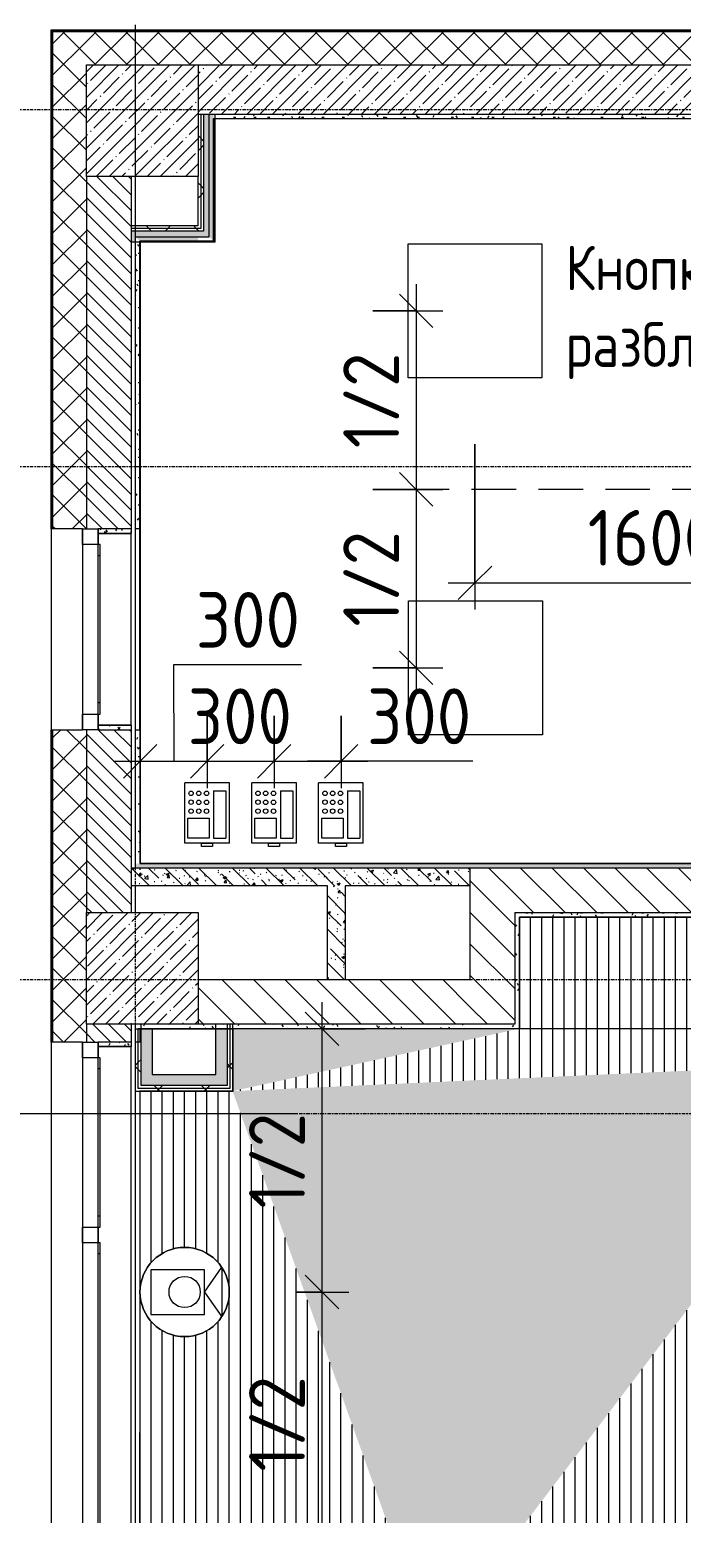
# Model space of a CAD drawing. Header units: millimetres. Extents: x 1311 to 195818, y -8553 to 29000.
# Drawn here: x 9082 to 12001, y 8708 to 15358 of the extents above; entities that cross this region are included whole.
import ezdxf

# ---------------------------------------------------------------- set-up
doc = ezdxf.new("R2010")
doc.units = ezdxf.units.MM
doc.linetypes.add('ADSK_Штрих_ш2 п1', pattern=[300, 200, -100])
doc.linetypes.add('Осевая', pattern=[31.75, 6.35, -4.7625, 15.875, -4.7625])
for name, color, linetype, lineweight in [('A-ANNO-DIMS', 7, 'Continuous', 9), ('A-ANNO-DIMS-100', 7, 'Continuous', 9), ('A-CLNG-PATT', 7, 'Continuous', 9), ('A-DETL-6', 7, 'ADSK_Штрих_ш2 п1', 9), ('A-GLAZ', 7, 'Continuous', 9), ('A-GLAZ-1', 7, 'Continuous', 13), ('A-WALL', 7, 'Continuous', 9), ('I-WALL', 7, 'Continuous', 9), ('S-COLS', 7, 'Continuous', 9), ('Оси', 7, 'Continuous', 9), ('Оси-2', 7, 'Осевая', 9)]:
    doc.layers.add(name, color=color, linetype=linetype, lineweight=lineweight)
for name, color, linetype, lineweight, true_color in [('A-ANNO-NOTE', 1, 'Continuous', 9, 0xff0000), ('A-CLNG-1', 7, 'Continuous', 9, 0xeaeaea), ('A-WALL-1', 7, 'Continuous', 9, 0x3c3c3c), ('A-WALL-2', 7, 'Continuous', 9, 0x535353), ('A-WALL-FNSH-1', 7, 'Continuous', 9, 0x3c3c3c), ('G-ANNO-TEXT-1', 7, 'Continuous', 9, 0x3c3c3c), ('I-WALL-1', 7, 'Continuous', 9, 0x535353), ('Q-SPCQ-1', 7, 'Continuous', 9, 0x008040), ('S-COLS-1', 9, 'Continuous', 9, 0x808080), ('S-COLS-2', 7, 'Continuous', 9, 0x3c3c3c)]:
    doc.layers.add(name, color=color, linetype=linetype, lineweight=lineweight, true_color=true_color)
doc.layers.add('A-CLNG-PATT-1', color=7, linetype='Continuous', lineweight=9, transparency=1)
doc.styles.add('GOST Common_2', font='GOST_Common.ttf', dxfattribs={"width": 0.9, "height": 200})
doc.styles.add('ISOCPEUR', font='isocpeur.ttf', dxfattribs={"width": 0.9, "height": 250})
doc.dimstyles.new('ISO-2_5_0_9К_БОЛЬШОЙ', dxfattribs={"dimscale": 304.8, "dimtxt": 248.995294, "dimasz": 0.492126, "dimexe": 0.393701, "dimexo": 0.984252, "dimgap": 0, "dimtad": 1, "dimdec": 0, "dimrnd": 10, "dimzin": 0, "dimdsep": 46, "dimtxsty": 'ISOCPEUR', "dimblk1": 'OBLIQUE', "dimblk2": 'OBLIQUE', "dimsah": 1, "dimcen": 0.09, "dimdle": 0.393701, "dimazin": 0, "dimtfac": 1, "dimtdec": 4, "dimtix": 1, "dimtmove": 0, "dimatfit": 3, "dimfxl": 1, "dimtvp": 1, "dimtolj": 1, "dimtzin": 0, "dimarcsym": 2})
doc.dimstyles.new('ISO-2_5_0_9К_БОЛЬШОЙ_1', dxfattribs={"dimscale": 304.8, "dimtxt": 248.995294, "dimasz": 0.492126, "dimexe": 0.393701, "dimexo": 0.984252, "dimgap": 0, "dimtad": 1, "dimdec": 0, "dimrnd": 10, "dimzin": 0, "dimdsep": 46, "dimtxsty": 'ISOCPEUR', "dimblk1": 'OBLIQUE', "dimblk2": 'OBLIQUE', "dimsah": 1, "dimcen": 0.09, "dimdle": 0.393701, "dimazin": 0, "dimtfac": 1, "dimtdec": 4, "dimtix": 1, "dimtmove": 1, "dimatfit": 3, "dimfxl": 1, "dimtvp": 1, "dimtolj": 1, "dimtzin": 0, "dimarcsym": 2})
pattern_1 = [(45, (9445.76, 0), (-70.7107, 70.7107), []), (135, (9445.76, 0), (-70.7107, -70.7107), [])]
pattern_2 = [(135, (9445.76, 0), (-70.7107, -70.7107), [])]
pattern_3 = [(135, (9445.76, 0), (-75.4342, -75.4342), [106.68, -17.78, 3.556, -17.78]), (135, (9445.76, 75.39), (-75.4342, -75.4342), []), (50, (9445.76, 0), (127.5292, -11.1576), [13.335, -146.685]), (355, (9445.76, 0), (-24.6697, 133.74), [10.668, -117.348]), (100.451, (9456.39, -0.93), (102.8597, 122.5818), [11.333, -124.663]), (46.184, (9445.76, 35.56), (189.7552, -29.4304), [20.002, -220.027]), (96.636, (9461.58, 33.1), (166.1822, 173.1996), [17, -186.995]), (351.184, (9445.76, 35.56), (166.184, 173.1976), [16.002, -176.022]), (21, (9463.54, 26.67), (106.1303, -71.586), [13.335, -146.685]), (326, (9463.54, 26.67), (43.2619, 128.9318), [10.668, -117.348]), (71.451, (9472.39, 20.7), (149.392, 57.345), [11.333, -124.663]), (37.5, (9445.765, 0), (2.16223, 59.18836), [3.353, -112.573, 3.353, -115.773, -117.792]), (37.5, (9445.765, 0), (2.16223, 59.18836), [-235.052, 3.353, -114.44]), (7.5, (9445.765, 0), (46.77386, 70.12615), [3.353, -64.567, 3.353, -109.906, -44.894]), (7.5, (9445.765, 0), (46.77386, 70.12615), [-181.178, 3.353, -41.542]), (327.5, (9406.116, 0), (94.91367, -4.0101), [3.353, -41.097, 3.353, -135.331, -184.023]), (327.5, (9406.116, 0), (94.91367, -4.0101), [-183.134, 3.353, -180.67]), (317.5, (9388.336, 0), (103.6906, 17.7988), [3.353, -54.432, 3.353, -88.748, -130.683]), (317.5, (9388.336, 0), (103.6906, 17.7988), [-149.885, 3.353, -127.33])]
pattern_4 = [(0, (9445.765, 0), (121.92, 30.48), [10.058, -81.382, 10.058, -81.382, -487.68]), (0, (9445.765, 0), (121.92, 30.48), [-182.88, 10.058, -172.822, 10.058, -81.382, -213.36]), (0, (9445.765, 0), (121.92, 30.48), [-457.2, 10.058, -50.902, 10.058, -142.342]), (120, (9491.485, 15.24), (-87.356454, 90.34582), [10.058, -81.382, 10.058, -81.382, -487.68]), (120, (9491.485, 15.24), (-87.356454, 90.34582), [-182.88, 10.058, -172.822, 10.058, -81.382, -213.36]), (120, (9491.485, 15.24), (-87.356454, 90.34582), [-457.2, 10.058, -50.902, 10.058, -142.342]), (240, (9506.725, 76.2), (-34.563546, -120.82582), [10.058, -81.382, 10.058, -81.382, -487.68]), (240, (9506.725, 76.2), (-34.563546, -120.82582), [-182.88, 10.058, -172.822, 10.058, -81.382, -213.36]), (240, (9506.725, 76.2), (-34.563546, -120.82582), [-457.2, 10.058, -50.902, 10.058, -142.342])]
pattern_5 = [(45, (9445.76, 0), (-106.066, 106.066), []), (135, (9445.76, 0), (-106.066, -106.066), [])]

# ---------------------------------------------------------------- blocks, each defined once
blk = doc.blocks.new('BSC_Колонна _Прямоугольная - 500х500-V17-Сводный план потолков 1 этажа в осях 1-12')
at = {"layer": 'S-COLS-1'}
h = blk.add_hatch(dxfattribs=at)
h.set_pattern_fill('FP_35', color=256, style=0, pattern_type=2)
h.set_pattern_definition([(45, (-140, -14950), (-57.02463, 57.02463), []), (45, (-82.975, -14950), (-57.02463, 57.02463), [100.806, -20.161, 3.353, -16.808])])
h.paths.add_polyline_path([(250, -250), (250, 250), (-250, 250), (-250, -250), (-50, -250)])
at = {"layer": 'S-COLS-2'}
for p, q in [((-250, 250), (250, 250)), ((-250, -250), (-250, 250)), ((250, 250), (250, -250)), ((250, -250), (-250, -250))]:
    blk.add_line(p, q, dxfattribs=at)
blk = doc.blocks.new('120_Окно_СКБ_2Ст - 120_Окно_СКБ_2Ст 2300х2500 _мал створка справа_-22272277-Сводный план потолков 1 этажа в осях 1-12')
at = {"layer": 'A-GLAZ'}
for p, q in [((1150, -57), (-1150, -57)), ((-1150, -127), (1150, -127))]:
    blk.add_line(p, q, dxfattribs=at)
at = {"layer": 'A-GLAZ-1'}
for p, q in [((-1150, -127), (-1150, -57)), ((-1150, -57), (-1080, -57)), ((-1080, -57), (-1080, -127)), ((250, -127), (250, -57)), ((250, -57), (320, -57)), ((320, -57), (320, -127)), ((1080, -127), (1080, -57)), ((1080, -57), (1150, -57)), ((1150, -57), (1150, -127)), ((-1080, -127), (-1150, -127)), ((-1080, -127), (-1080, -137)), ((-1030, -137), (-1030, -127)), ((200, -137), (200, -127)), ((320, -127), (250, -127)), ((250, -137), (250, -127)), ((320, -127), (320, -137)), ((370, -137), (370, -127)), ((1030, -137), (1030, -127)), ((1150, -127), (1080, -127)), ((1080, -137), (1080, -127)), ((-1080, -137), (250, -137)), ((320, -137), (1080, -137))]:
    blk.add_line(p, q, dxfattribs=at)
blk = doc.blocks.new('120_Окно_СКБ_1Ст - 120_Окно_СКБ_1Ст 900х2500_h_-20664874-Сводный план потолков 1 этажа в осях 1-12')
at = {"layer": 'A-GLAZ'}
for p, q in [((450, -57), (-450, -57)), ((-450, -127), (450, -127))]:
    blk.add_line(p, q, dxfattribs=at)
at = {"layer": 'A-GLAZ-1'}
for p, q in [((-450, -127), (-450, -57)), ((-450, -57), (-380, -57)), ((-380, -57), (-380, -127)), ((380, -127), (380, -57)), ((380, -57), (450, -57)), ((450, -57), (450, -127)), ((-380, -127), (-450, -127)), ((-380, -127), (-380, -137)), ((-330, -137), (-330, -127)), ((330, -137), (330, -127)), ((450, -127), (380, -127)), ((380, -137), (380, -127)), ((-380, -137), (380, -137))]:
    blk.add_line(p, q, dxfattribs=at)
blk = doc.blocks.new('BSC_Колонна _Прямоугольная - 500х500-V50-Сводный план потолков 1 этажа в осях 1-12')
at = {"layer": 'S-COLS-1'}
h = blk.add_hatch(dxfattribs=at)
h.set_pattern_fill('FP_73', color=256, style=0, pattern_type=2)
h.set_pattern_definition([(45, (-140, -11150), (-57.0246, 57.0246), []), (45, (-82.975, -11150), (-57.0246, 57.0246), [100.806, -20.161, 3.353, -16.808])])
h.paths.add_polyline_path([(109.5, -250), (250, -250), (250, 250), (-250, 250), (-250, -250), (-50, -250)])
at = {"layer": 'S-COLS-2'}
for p, q in [((-250, 250), (250, 250)), ((-250, -250), (-250, 250)), ((250, 250), (250, -250)), ((250, -250), (-250, -250))]:
    blk.add_line(p, q, dxfattribs=at)
blk = doc.blocks.new('Видеокамера - Желтый-29490382-Сводный план потолков 1 этажа в осях 1-12')
at = {"layer": 'Q-SPCQ-1'}
for p, q in [((89, 100), (-151, 100)), ((-151, 100), (-151, -100)), ((89, 0), (166.6, 110.7)), ((89, -100), (89, 100)), ((166.6, 110.7), (166.6, -110.7)), ((89, 0), (166.6, -110.7)), ((-151, -100), (89, -100))]:
    blk.add_line(p, q, dxfattribs=at)
for radius in [200, 70]:
    blk.add_circle((0, 0), radius, dxfattribs=at)
for start, end in [(0, 180), (180, 360)]:
    blk.add_arc((0, 0), 200, start, end, dxfattribs=at)
blk = doc.blocks.new('Монитор для домофона - Монитор для домофона-29509343-Сводный план потолков 1 этажа в осях 1-12')
at = {"layer": 'Q-SPCQ-1'}
for p, q in [((224.5, 361.2), (24.5, 361.2)), ((24.5, 91.2), (24.5, 361.2)), ((224.5, 91.2), (224.5, 361.2)), ((153.3, 326.2), (153.3, 113.4)), ((153.3, 326.2), (208.3, 326.2)), ((208.3, 326.2), (208.3, 113.4)), ((38.9, 113.4), (38.9, 203.4)), ((38.9, 203.4), (133.9, 203.4)), ((133.9, 203.4), (133.9, 113.4)), ((224.5, 91.2), (24.5, 91.2)), ((133.9, 113.4), (38.9, 113.4)), ((99.5, 91.2), (149.5, 91.2)), ((99.5, 76.2), (99.5, 91.2)), ((149.5, 76.2), (99.5, 76.2)), ((149.5, 91.2), (149.5, 76.2)), ((153.3, 113.4), (208.3, 113.4))]:
    blk.add_line(p, q, dxfattribs=at)
for centre in [(52.9, 314.6), (52.9, 274.6), (87.2, 314.2), (87.2, 274.2), (122.2, 314.2), (122.2, 274.2), (52.9, 234.6), (87.2, 234.2), (122.2, 234.2)]:
    blk.add_circle(centre, 10, dxfattribs=at)
blk = doc.blocks.new('DIMBLOCK28-Сводный план потолков 1 этажа в осях 1-12')
at = {"layer": 'A-ANNO-DIMS-100', "lineweight": 20}
for p, q in [((10391.3, 9699.5), (10316.3, 9774.5)), ((10391.3, 9699.5), (10466.3, 9624.5)), ((10391.3, 8520), (10316.3, 8595)), ((10391.3, 8520), (10466.3, 8445))]:
    blk.add_line(p, q, dxfattribs=at)
at = {"layer": 'A-ANNO-DIMS-100'}
for p, q in [((10275.8, 9699.5), (10511.3, 9699.5)), ((10391.3, 9699.5), (10275.8, 9699.5)), ((10391.3, 8400), (10391.3, 9699.5)), ((10585.2, 8520), (10271.3, 8520)), ((10391.3, 8520), (10585.2, 8520))]:
    blk.add_line(p, q, dxfattribs=at)
at = {"layer": 'A-ANNO-DIMS-100', "color": 0, "insert": (10064.6, 8894.3), "char_height": 250, "width": 517.144, "attachment_point": 1, "rotation": 90, "line_spacing_factor": 1.149209, "style": 'ISOCPEUR'}
blk.add_mtext('1/2', dxfattribs=at)
blk = doc.blocks.new('_Oblique')
at = {"color": 0, "linetype": 'ByBlock', "lineweight": -2}
blk.add_line((-0.5, -0.5), (0.5, 0.5), dxfattribs=at)
blk = doc.blocks.new('DIMBLOCK29-Сводный план потолков 1 этажа в осях 1-12')
at = {"layer": 'A-ANNO-DIMS-100'}
for p, q in [((10391.3, 9699.5), (10391.3, 10999)), ((10585.2, 10879), (10271.3, 10879)), ((10391.3, 10879), (10585.2, 10879)), ((10275.8, 9699.5), (10511.3, 9699.5)), ((10391.3, 9699.5), (10275.8, 9699.5))]:
    blk.add_line(p, q, dxfattribs=at)
at = {"layer": 'A-ANNO-DIMS-100', "lineweight": 20}
for p, q in [((10391.3, 10879), (10316.3, 10954)), ((10391.3, 10879), (10466.3, 10804)), ((10391.3, 9699.5), (10316.3, 9774.5)), ((10391.3, 9699.5), (10466.3, 9624.5))]:
    blk.add_line(p, q, dxfattribs=at)
at = {"layer": 'A-ANNO-DIMS-100', "color": 0, "insert": (10064.6, 10073.8), "char_height": 250, "width": 517.144, "attachment_point": 1, "rotation": 90, "line_spacing_factor": 1.149209, "style": 'ISOCPEUR'}
blk.add_mtext('1/2', dxfattribs=at)
blk = doc.blocks.new('DIMBLOCK42-Сводный план потолков 1 этажа в осях 1-12')
at = {"layer": 'A-ANNO-DIMS-100'}
for p, q in [((9725.8, 12510.7), (9726.8, 12078.6)), ((10299.8, 12510.7), (9725.8, 12510.7)), ((9876.8, 12281.7), (9876.8, 11958.6)), ((9876.8, 12078.6), (9876.8, 12281.7)), ((9576.8, 11884.6), (9576.8, 12198.6)), ((9456.8, 12078.6), (9876.8, 12078.6)), ((9576.8, 12078.6), (9576.8, 11884.6))]:
    blk.add_line(p, q, dxfattribs=at)
at = {"layer": 'A-ANNO-DIMS-100', "lineweight": 20}
for p, q in [((9576.8, 12078.6), (9651.8, 12153.6)), ((9876.8, 12078.6), (9951.8, 12153.6)), ((9576.8, 12078.6), (9501.8, 12003.6)), ((9876.8, 12078.6), (9801.8, 12003.6))]:
    blk.add_line(p, q, dxfattribs=at)
at = {"layer": 'A-ANNO-DIMS-100', "color": 0, "insert": (9825.8, 12837.3), "char_height": 250, "width": 568.858, "attachment_point": 1, "line_spacing_factor": 1.149209, "style": 'ISOCPEUR'}
blk.add_mtext('300', dxfattribs=at)
blk = doc.blocks.new('DIMBLOCK43-Сводный план потолков 1 этажа в осях 1-12')
at = {"layer": 'A-ANNO-DIMS-100'}
for p, q in [((9876.8, 12281.7), (9876.8, 11958.6)), ((9876.8, 12078.6), (9876.8, 12281.7)), ((10176.8, 12281.7), (10176.8, 11958.6)), ((10176.8, 12078.6), (10176.8, 12281.7)), ((9876.8, 12078.6), (10176.8, 12078.6))]:
    blk.add_line(p, q, dxfattribs=at)
at = {"layer": 'A-ANNO-DIMS-100', "lineweight": 20}
for p, q in [((9876.8, 12078.6), (9951.8, 12153.6)), ((10176.8, 12078.6), (10251.8, 12153.6)), ((9876.8, 12078.6), (9801.8, 12003.6)), ((10176.8, 12078.6), (10101.8, 12003.6))]:
    blk.add_line(p, q, dxfattribs=at)
at = {"layer": 'A-ANNO-DIMS-100', "color": 0, "insert": (9789.7, 12405.2), "char_height": 250, "width": 568.858, "attachment_point": 1, "line_spacing_factor": 1.149209, "style": 'ISOCPEUR'}
blk.add_mtext('300', dxfattribs=at)
blk = doc.blocks.new('DIMBLOCK44-Сводный план потолков 1 этажа в осях 1-12')
at = {"layer": 'A-ANNO-DIMS-100'}
for p, q in [((10176.8, 12281.7), (10176.8, 11958.6)), ((10176.8, 12078.6), (10176.8, 12281.7)), ((10476.8, 12281.7), (10476.8, 11958.6)), ((10476.8, 12078.6), (10476.8, 12281.7)), ((10176.8, 12078.6), (10596.8, 12078.6)), ((10493, 12078.6), (10326.8, 12078.6)), ((11067.1, 12078.6), (10493, 12078.6))]:
    blk.add_line(p, q, dxfattribs=at)
at = {"layer": 'A-ANNO-DIMS-100', "lineweight": 20}
for p, q in [((10176.8, 12078.6), (10251.8, 12153.6)), ((10476.8, 12078.6), (10551.8, 12153.6)), ((10176.8, 12078.6), (10101.8, 12003.6)), ((10476.8, 12078.6), (10401.8, 12003.6))]:
    blk.add_line(p, q, dxfattribs=at)
at = {"layer": 'A-ANNO-DIMS-100', "color": 0, "insert": (10593, 12405.2), "char_height": 250, "width": 568.858, "attachment_point": 1, "line_spacing_factor": 1.149209, "style": 'ISOCPEUR'}
blk.add_mtext('300', dxfattribs=at)
blk = doc.blocks.new('DIMBLOCK64-Сводный план потолков 1 этажа в осях 1-12')
at = {"layer": 'A-ANNO-DIMS-100'}
for p, q in [((11076.8, 13500), (11076.8, 12758.6)), ((11076.8, 12878.6), (11076.8, 13500)), ((12675.6, 13100), (12675.6, 12758.6)), ((12675.6, 12878.6), (12675.6, 13100)), ((10956.8, 12878.6), (12675.6, 12878.6))]:
    blk.add_line(p, q, dxfattribs=at)
at = {"layer": 'A-ANNO-DIMS-100', "lineweight": 20}
for p, q in [((11076.8, 12878.6), (11151.8, 12953.6)), ((12675.6, 12878.6), (12750.6, 12953.6)), ((11076.8, 12878.6), (11001.8, 12803.6)), ((12675.6, 12878.6), (12600.6, 12803.6))]:
    blk.add_line(p, q, dxfattribs=at)
at = {"layer": 'A-ANNO-DIMS-100', "color": 0, "insert": (11581.7, 13205.2), "char_height": 250, "width": 706.764, "attachment_point": 1, "line_spacing_factor": 1.149209, "style": 'ISOCPEUR'}
blk.add_mtext('1600', dxfattribs=at)
blk = doc.blocks.new('DIMBLOCK66-Сводный план потолков 1 этажа в осях 1-12')
at = {"layer": 'A-ANNO-DIMS-100', "lineweight": 20}
for p, q in [((10813.3, 14097.5), (10738.3, 14172.5)), ((10813.3, 14097.5), (10888.3, 14022.5)), ((10813.3, 13297.5), (10738.3, 13372.5)), ((10813.3, 13297.5), (10888.3, 13222.5))]:
    blk.add_line(p, q, dxfattribs=at)
at = {"layer": 'A-ANNO-DIMS-100'}
for p, q in [((10813.3, 14217.5), (10813.3, 13297.5)), ((10619.4, 14097.5), (10933.3, 14097.5)), ((10813.3, 14097.5), (10619.4, 14097.5)), ((10619.4, 13297.5), (10933.3, 13297.5)), ((10813.3, 13297.5), (10619.4, 13297.5))]:
    blk.add_line(p, q, dxfattribs=at)
at = {"layer": 'A-ANNO-DIMS-100', "color": 0, "insert": (10486.7, 13482), "char_height": 250, "width": 517.144, "attachment_point": 1, "rotation": 90, "line_spacing_factor": 1.149209, "style": 'ISOCPEUR'}
blk.add_mtext('1/2', dxfattribs=at)
blk = doc.blocks.new('DIMBLOCK67-Сводный план потолков 1 этажа в осях 1-12')
at = {"layer": 'A-ANNO-DIMS-100', "lineweight": 20}
for p, q in [((10813.3, 13297.5), (10738.3, 13372.5)), ((10813.3, 13297.5), (10888.3, 13222.5)), ((10813.3, 12497.5), (10738.3, 12572.5)), ((10813.3, 12497.5), (10888.3, 12422.5))]:
    blk.add_line(p, q, dxfattribs=at)
at = {"layer": 'A-ANNO-DIMS-100'}
for p, q in [((10619.4, 13297.5), (10933.3, 13297.5)), ((10813.3, 13297.5), (10619.4, 13297.5)), ((10813.3, 13297.5), (10813.3, 12377.5)), ((10619.4, 12497.5), (10933.3, 12497.5)), ((10813.3, 12497.5), (10619.4, 12497.5))]:
    blk.add_line(p, q, dxfattribs=at)
at = {"layer": 'A-ANNO-DIMS-100', "color": 0, "insert": (10486.7, 12682), "char_height": 250, "width": 517.144, "attachment_point": 1, "rotation": 90, "line_spacing_factor": 1.149209, "style": 'ISOCPEUR'}
blk.add_mtext('1/2', dxfattribs=at)

msp = doc.modelspace()

# ---------------------------------------------------------------- hatches: boundary and pattern name
at = {"layer": 'A-CLNG-PATT'}
h = msp.add_hatch(dxfattribs=at)
h.set_pattern_fill('FP_90', color=256, style=0, pattern_type=2)
h.set_pattern_definition([(90, (12025.765, 14181.893), (50, -3e-15), [])])
h.paths.add_polyline_path([(20155.2, 7920), (29435.8, 7920), (29435.8, 10868.5), (23124.8, 10868.5), (23124.8, 10886.1), (21889.5, 11574.1), (21889.5, 11498.1), (21864.1, 11498.1), (21864.1, 11588.2), (19689.5, 12799.3), (19689.5, 12098.1), (19664.1, 12098.1), (19664.1, 12813.5), (16544.3, 14551), (16579.8, 14554.5), (19664.1, 12825.8), (19664.1, 14060), (19689.5, 14060), (19689.5, 12811.6), (21864.1, 11592.8), (21864.1, 13460), (21889.5, 13460), (21889.5, 11578.5), (23124.8, 10886.2), (23124.8, 15199), (16544.3, 14575.1), (16544.3, 15001), (23124.8, 15200), (16225.8, 15200), (16225.8, 14975), (16543.3, 14975), (16543.3, 14575), (16225.8, 14575), (16225.8, 12775), (16240.8, 12775), (16240.8, 12725), (16225.8, 12725), (16225.8, 10880), (12984.8, 10880), (12984.8, 11380), (11276.8, 11379), (11275.8, 10879.8), (9990.8, 10600), (12870.3, 10729.3), (10735.8, 7920), (17619.4, 7920)])
h.paths.add_polyline_path([(24610.8, 7921), (24610.8, 7941), (24710.8, 7941), (24710.8, 7921)])
h.paths.add_polyline_path([(24025.8, 7921), (23925.8, 7921), (23925.8, 7941), (24025.8, 7941)])
h.paths.add_polyline_path([(13588.5, 8019.5), (13563.1, 8019.5), (13563.1, 9981.4), (13588.5, 9981.4), (13588.5, 8141.5)])
h.paths.add_polyline_path([(21588.5, 8019.5), (21563.1, 8019.5), (21563.1, 9981.4), (21588.5, 9981.4), (21588.5, 8141.5)])
h.paths.add_polyline_path([(9575.8, 8520), (10735.8, 8520), (9990.8, 10600), (9575.8, 10600), (9575.8, 8521)])
h.paths.add_polyline_path([(17588.5, 8819.5), (17563.1, 8819.5), (17563.1, 10781.4), (17588.5, 10781.4), (17588.5, 9555.8)])
h.paths.add_polyline_path([(25563.1, 8820.1), (25563.1, 10782), (25588.5, 10782), (25588.5, 8820.1)])
h.paths.add_polyline_path([(9751.7, 9501), (9704.8, 9512.5), (9662.2, 9534.9), (9626.1, 9566.9), (9598.7, 9606.6), (9581.6, 9651.6), (9575.8, 9699.5), (9581.6, 9747.4), (9598.7, 9792.4), (9626.1, 9832.1), (9662.2, 9864.1), (9704.8, 9886.5), (9751.7, 9898), (9799.9, 9898), (9848.2, 9885.7), (9889.4, 9864.1), (9925.5, 9832.1), (9952.9, 9792.4), (9970, 9747.4), (9975.8, 9699.5), (9970, 9651.6), (9952.9, 9606.6), (9925.5, 9566.9), (9889.4, 9534.9), (9846.7, 9512.5), (9799.9, 9501), (9771.5, 9501)])
h.paths.add_polyline_path([(17464.1, 11498.1), (17464.1, 13460), (17489.5, 13460), (17489.5, 11498.1)])
h.paths.add_polyline_path([(22891.7, 12851.5), (22844.8, 12863), (22802.2, 12885.4), (22766.1, 12917.4), (22738.7, 12957.1), (22721.6, 13002.1), (22715.8, 13050), (22721.6, 13097.9), (22738.7, 13142.9), (22766.1, 13182.6), (22802.2, 13214.6), (22844.8, 13237), (22891.7, 13248.5), (22939.9, 13248.5), (22986.7, 13237), (23029.4, 13214.6), (23065.5, 13182.6), (23092.9, 13142.9), (23110, 13097.9), (23115.8, 13050), (23110, 13002.1), (23092.9, 12957.1), (23065.5, 12917.4), (23029.4, 12885.4), (22986.7, 12863), (22939.9, 12851.5)])
at = {"layer": 'A-CLNG-PATT-1'}
h = msp.add_hatch(color=256, dxfattribs=at)
h.paths.add_polyline_path([(10735.8, 7920), (12870.3, 10729.3), (9990.8, 10600), (10735.8, 8520), (10735.8, 7921)])
h.paths.add_polyline_path([(9990.8, 10600), (11275.8, 10880), (9990.8, 10880), (9990.8, 10612.5)])
h.paths.add_polyline_path([(23124.8, 10886.1), (23124.8, 10886.2), (21889.5, 11578.5), (21889.5, 11574.1), (23099.9, 10900)])
h.paths.add_polyline_path([(21864.1, 11588.2), (21864.1, 11592.8), (19689.5, 12811.6), (19689.5, 12799.3)])
h.paths.add_polyline_path([(19664.1, 12813.5), (19664.1, 12825.8), (16579.8, 14554.5), (16544.3, 14551), (18049, 13712.9)])
h.paths.add_polyline_path([(16544.3, 14575.1), (23124.8, 15199.7), (16544.3, 15001), (16544.3, 14641.5)])
at = {"layer": 'A-WALL'}
h = msp.add_hatch(dxfattribs=at)
h.set_pattern_fill('FP_6', color=256, style=0, pattern_type=2)
h.set_pattern_definition(pattern_1)
h.paths.add_polyline_path([(9185.8, -100), (9335.8, -100), (9335.8, 3670), (9185.8, 3670), (9185.8, 120)])
h.paths.add_polyline_path([(9185.8, 5220), (9335.8, 5220), (9335.8, 5620), (9185.8, 5620), (9185.8, 5400)])
h.paths.add_polyline_path([(9185.8, 7320), (9335.8, 7320), (9335.8, 8520), (9185.8, 8520), (9185.8, 7680)])
h.paths.add_polyline_path([(9185.8, 10820), (9335.8, 10820), (9335.8, 12220), (9185.8, 12220), (9185.8, 10900)])
h.paths.add_polyline_path([(9317.8, 13120), (9335.8, 13120), (9335.8, 15350), (9185.8, 15350), (9185.8, 13120)])
h = msp.add_hatch(dxfattribs=at)
h.set_pattern_fill('FP_6', color=256, style=0, pattern_type=2)
h.set_pattern_definition(pattern_1)
h.paths.add_polyline_path([(9344.1, 15200), (13505.8, 15200), (13505.8, 15350), (9335.8, 15350), (9335.8, 15200)])
h = msp.add_hatch(dxfattribs=at)
h.set_pattern_fill('FP_31', color=256, style=0, pattern_type=2)
h.set_pattern_definition([(135, (9445.765, 0), (-35.35534, -35.35534), [])])
h.paths.add_polyline_path([(9335.8, 7900), (9535.8, 7900), (9535.8, 8520), (9335.8, 8520), (9335.8, 8141.5)])
h.paths.add_polyline_path([(9335.8, 10820), (9535.8, 10820), (9535.8, 10900), (9335.8, 10900)])
h.paths.add_polyline_path([(9501.5, 11400), (9535.8, 11400), (9535.8, 12220), (9335.8, 12220), (9335.8, 11400)])
h.paths.add_polyline_path([(9335.8, 13120), (9535.8, 13120), (9535.8, 14700), (9335.8, 14700), (9335.8, 13712.9)])
at = {"layer": 'I-WALL'}
h = msp.add_hatch(dxfattribs=at)
h.set_pattern_fill('FP_1', color=256, style=0, pattern_type=2)
h.set_pattern_definition([(45, (9445.765, 0), (-57.02463, 57.02463), []), (45, (9502.79, 0), (-57.02463, 57.02463), [100.806, -20.161, 3.353, -16.808])])
h.paths.add_polyline_path([(12575.8, 14980), (13505.8, 14980), (13505.8, 15200), (9835.8, 15200), (9835.8, 14980), (12548, 14980)])
h = msp.add_hatch(dxfattribs=at)
h.set_pattern_fill('FP_92', color=256, style=0, pattern_type=2)
h.set_pattern_definition(pattern_5)
h.paths.add_polyline_path([(9848.3, 14467.5), (9848.3, 14980), (9835.8, 14980), (9835.8, 14467.5)])
h = msp.add_hatch(dxfattribs=at)
h.set_pattern_fill('FP_92', color=256, style=0, pattern_type=2)
h.set_pattern_definition(pattern_5)
h.paths.add_polyline_path([(9860.8, 14455), (9860.8, 14980), (9848.3, 14980), (9848.3, 14455)])
for points in [[(9910.8, 14405), (9910.8, 14960), (9905.8, 14960), (9905.8, 14980), (9860.8, 14980), (9860.8, 14430), (9885.8, 14430), (9905.8, 14410), (9860.8, 14410), (9860.8, 14405), (9905.8, 14405)], [(9555.8, 14405), (9555.8, 14430), (9575.8, 14409), (9575.8, 14405), (9860.8, 14405), (9860.8, 14410), (9835.8, 14410), (9835.8, 14430), (9860.8, 14430), (9860.8, 14455), (9535.8, 14455), (9535.8, 14405)], [(9580.8, 10675), (9630.8, 10675), (9630.8, 10880), (9580.8, 10880), (9580.8, 10820)], [(9965.8, 10625), (9965.8, 10880), (9915.8, 10880), (9915.8, 10625)], [(9835.8, 10625), (9915.8, 10625), (9915.8, 10675), (9580.8, 10675), (9580.8, 10625), (9695.3, 10625)]]:
    msp.add_hatch(color=256, dxfattribs=at).paths.add_polyline_path(points)
h = msp.add_hatch(dxfattribs=at)
h.set_pattern_fill('FP_84', color=256, style=0, pattern_type=2)
h.set_pattern_definition(pattern_4)
h.paths.add_polyline_path([(12554.8, 14960), (12575.8, 14960), (12575.8, 14980), (9905.8, 14980), (9905.8, 14960), (12548, 14960)])
h = msp.add_hatch(dxfattribs=at)
h.set_pattern_fill('FP_92', color=256, style=0, pattern_type=2)
h.set_pattern_definition(pattern_5)
h.paths.add_polyline_path([(9835.5, 14467.5), (9835.8, 14467.5), (9835.8, 14480), (9535.8, 14480), (9535.8, 14467.5), (9555.8, 14467.5)])
h = msp.add_hatch(dxfattribs=at)
h.set_pattern_fill('FP_92', color=256, style=0, pattern_type=2)
h.set_pattern_definition(pattern_5)
h.paths.add_polyline_path([(9555.8, 14455), (9848.3, 14455), (9848.3, 14467.5), (9535.8, 14467.5), (9535.8, 14455)])
h = msp.add_hatch(dxfattribs=at)
h.set_pattern_fill('FP_84', color=256, style=0, pattern_type=2)
h.set_pattern_definition(pattern_4)
h.paths.add_polyline_path([(9575.8, 11620), (9575.8, 12220), (9555.8, 12220), (9555.8, 11620), (9564.3, 11620)])
h.paths.add_polyline_path([(9555.8, 13120), (9575.8, 13120), (9575.8, 14409), (9555.8, 14430), (9555.8, 13712.9)])
h = msp.add_hatch(dxfattribs=at)
h.set_pattern_fill('FP_84', color=256, style=0, pattern_type=2)
h.set_pattern_definition(pattern_4)
h.paths.add_polyline_path([(9885.8, 14410), (9905.8, 14410), (9885.8, 14430), (9835.8, 14430), (9835.8, 14410), (9860.8, 14410)])
h = msp.add_hatch(dxfattribs=at)
h.set_pattern_fill('FP_84', color=256, style=0, pattern_type=2)
h.set_pattern_definition(pattern_4)
h.paths.add_polyline_path([(9387.8, 13100), (9535.8, 13100), (9535.8, 13120), (9387.8, 13120)])
h = msp.add_hatch(dxfattribs=at)
h.set_pattern_fill('FP_84', color=256, style=0, pattern_type=2)
h.set_pattern_definition(pattern_4)
h.paths.add_polyline_path([(9535.8, 12220), (9535.8, 12240), (9387.8, 12240), (9387.8, 12220), (9511.8, 12220)])
h = msp.add_hatch(dxfattribs=at)
h.set_pattern_fill('FP_41', color=256, style=0, pattern_type=2)
h.set_pattern_definition(pattern_3)
h.paths.add_polyline_path([(9555.8, 11520), (11055.8, 11520), (11055.8, 11600), (9535.8, 11600), (9535.8, 11520)])
h = msp.add_hatch(dxfattribs=at)
h.set_pattern_fill('FP_84', color=256, style=0, pattern_type=2)
h.set_pattern_definition(pattern_4)
h.paths.add_polyline_path([(13525.8, 11600), (13525.8, 11620), (9555.8, 11620), (9555.8, 11600), (13505.8, 11600)])
h = msp.add_hatch(dxfattribs=at)
h.set_pattern_fill('FP_18', color=256, style=0, pattern_type=2)
h.set_pattern_definition(pattern_2)
h.paths.add_polyline_path([(11255.8, 10900), (11255.8, 11600), (11055.8, 11600), (11055.8, 10900)])
h = msp.add_hatch(dxfattribs=at)
h.set_pattern_fill('FP_18', color=256, style=0, pattern_type=2)
h.set_pattern_definition(pattern_2)
h.paths.add_polyline_path([(13505.8, 11400), (13505.8, 11600), (11255.8, 11600), (11255.8, 11400), (13005.8, 11400)])
h = msp.add_hatch(dxfattribs=at)
h.set_pattern_fill('FP_41', color=256, style=0, pattern_type=2)
h.set_pattern_definition(pattern_3)
h.paths.add_polyline_path([(10415.8, 11100), (10495.8, 11100), (10495.8, 11520), (10415.8, 11520), (10415.8, 11128.6)])
h = msp.add_hatch(dxfattribs=at)
h.set_pattern_fill('FP_84', color=256, style=0, pattern_type=2)
h.set_pattern_definition(pattern_4)
h.paths.add_polyline_path([(11280.1, 11380), (12985.8, 11380), (12984.8, 11400), (11255.8, 11400), (11255.8, 11380), (11276.8, 11380)])
h = msp.add_hatch(dxfattribs=at)
h.set_pattern_fill('FP_84', color=256, style=0, pattern_type=2)
h.set_pattern_definition(pattern_4)
h.paths.add_polyline_path([(11255.8, 10900), (11275.8, 10900), (11275.8, 11380), (11255.8, 11379.8), (11255.8, 11100)])
h = msp.add_hatch(dxfattribs=at)
h.set_pattern_fill('FP_18', color=256, style=0, pattern_type=2)
h.set_pattern_definition(pattern_2)
h.paths.add_polyline_path([(9835.8, 10900), (11055.8, 10900), (11055.8, 11100), (9835.8, 11100), (9835.8, 10927.2)])
h = msp.add_hatch(dxfattribs=at)
h.set_pattern_fill('FP_84', color=256, style=0, pattern_type=2)
h.set_pattern_definition(pattern_4)
h.paths.add_polyline_path([(9571.8, 8500), (9575.8, 8500), (9575.8, 8521), (9555.8, 8520), (9555.8, 8500)])
h.paths.add_polyline_path([(9568.3, 10857.5), (9575.8, 10880), (9575.3, 10900), (9555.8, 10900), (9555.8, 10880), (9568.3, 10880)])
h = msp.add_hatch(dxfattribs=at)
h.set_pattern_fill('FP_92', color=256, style=0, pattern_type=2)
h.set_pattern_definition(pattern_5)
h.paths.add_polyline_path([(9565.1, 10612.5), (9568.3, 10612.5), (9568.3, 10880), (9555.8, 10880), (9555.8, 10612.5)])
h = msp.add_hatch(dxfattribs=at)
h.set_pattern_fill('FP_92', color=256, style=0, pattern_type=2)
h.set_pattern_definition(pattern_5)
h.paths.add_polyline_path([(9568.3, 10625), (9580.8, 10625), (9580.8, 10900), (9575.8, 10900), (9575.8, 10880), (9568.3, 10857.5), (9568.3, 10675)])
h = msp.add_hatch(dxfattribs=at)
h.set_pattern_fill('FP_84', color=256, style=0, pattern_type=2)
h.set_pattern_definition(pattern_4)
h.paths.add_polyline_path([(11275.8, 10880), (11275.8, 10900), (9580.8, 10900), (9580.8, 10880), (11255.8, 10880)])
h = msp.add_hatch(dxfattribs=at)
h.set_pattern_fill('FP_92', color=256, style=0, pattern_type=2)
h.set_pattern_definition(pattern_5)
h.paths.add_polyline_path([(9965.8, 10612.5), (9978.3, 10612.5), (9977.4, 10880), (9965.8, 10880), (9965.8, 10625)])
h = msp.add_hatch(dxfattribs=at)
h.set_pattern_fill('FP_92', color=256, style=0, pattern_type=2)
h.set_pattern_definition(pattern_5)
h.paths.add_polyline_path([(9990.8, 10600), (9989.9, 10880), (9978.3, 10880), (9978.3, 10600)])
h = msp.add_hatch(dxfattribs=at)
h.set_pattern_fill('FP_84', color=256, style=0, pattern_type=2)
h.set_pattern_definition(pattern_4)
h.paths.add_polyline_path([(9535.8, 10800), (9535.8, 10820), (9387.8, 10820), (9387.8, 10800), (9535.1, 10800)])
h = msp.add_hatch(dxfattribs=at)
h.set_pattern_fill('FP_92', color=256, style=0, pattern_type=2)
h.set_pattern_definition(pattern_5)
h.paths.add_polyline_path([(9835.8, 10600), (9978.3, 10600), (9978.3, 10612.5), (9555.8, 10612.5), (9555.8, 10600), (9695.3, 10600)])
h = msp.add_hatch(dxfattribs=at)
h.set_pattern_fill('FP_92', color=256, style=0, pattern_type=2)
h.set_pattern_definition(pattern_5)
h.paths.add_polyline_path([(9835.8, 10612.5), (9965.8, 10612.5), (9965.8, 10625), (9568.3, 10625), (9568.3, 10612.5), (9695.3, 10612.5)])

# ---------------------------------------------------------------- linework, layer by layer
at = {"layer": 'A-ANNO-NOTE'}
for p, q in [((10776.8, 14397.5), (11376.8, 14397.5)), ((10776.8, 13797.5), (10776.8, 14397.5)), ((11376.8, 14397.5), (11376.8, 13797.5)), ((11376.8, 13797.5), (10776.8, 13797.5)), ((10779, 12797.5), (11379, 12797.5)), ((10779, 12197.5), (10779, 12797.5)), ((11379, 12797.5), (11379, 12197.5)), ((11379, 12197.5), (10779, 12197.5))]:
    msp.add_line(p, q, dxfattribs=at)
at = {"layer": 'A-CLNG-1'}
for p, q in [((9535.8, 13099.4), (9387.8, 13099.4)), ((9535.8, 13098.5), (9387.8, 13098.5)), ((9535.8, 12240.5), (9535.8, 13098.5)), ((9387.8, 12241.4), (9535.8, 12241.4)), ((9387.8, 12240.5), (9535.8, 12240.5)), ((12985.8, 10880), (9990.8, 10880)), ((9535.8, 10799.4), (9387.8, 10799.4)), ((9535.8, 10798.5), (9387.8, 10798.5)), ((9535.8, 8541), (9535.8, 10798.5)), ((9535.8, 10798.5), (9535.8, 10798.5)), ((9990.8, 10600), (9575.8, 10600)), ((9575.8, 10600), (9575.8, 9070.1))]:
    msp.add_line(p, q, dxfattribs=at)
at = {"layer": 'A-DETL-6'}
msp.add_line((14560.8, 13297.5), (10780.8, 13297.5), dxfattribs=at)
at = {"layer": 'A-WALL'}
for p, q in [((9182.8, 13120), (9182.8, 15353)), ((9182.8, 15353), (13505.8, 15353)), ((9185.8, 13120), (9185.8, 15350)), ((9185.8, 15350), (13505.8, 15350)), ((9835.8, 15200), (14105.8, 15200)), ((9835.8, 14980), (9860.8, 14980)), ((9848.3, 14980), (9848.3, 14467.5)), ((9860.8, 14980), (9860.8, 14455)), ((9905.8, 14960), (12555.8, 14960)), ((9905.8, 14410), (9905.8, 14960)), ((9335.8, 14700), (9335.8, 13120)), ((9848.3, 14467.5), (9535.8, 14467.5)), ((9860.8, 14455), (9535.8, 14455)), ((9905.8, 14410), (9575.8, 14410)), ((9575.8, 13120), (9575.8, 14410)), ((9182.8, 10820), (9182.8, 12220)), ((9185.8, 10820), (9185.8, 12220)), ((9335.8, 12220), (9335.8, 11400)), ((9575.8, 12220), (9575.8, 11620)), ((13505.8, 11600), (9535.8, 11600)), ((11255.8, 11400), (13005.8, 11400)), ((12984.8, 11380), (11275.8, 11380)), ((11275.8, 10900), (11275.8, 11380)), ((9335.8, 10900), (9335.8, 10820)), ((9568.3, 10612.5), (9568.3, 10880)), ((9575.8, 10880), (9575.8, 10820)), ((9580.8, 10625), (9580.8, 10900)), ((9965.8, 10900), (9965.8, 10625)), ((9978.3, 10900), (9978.3, 10612.5)), ((9978.3, 10612.5), (9568.3, 10612.5)), ((9965.8, 10625), (9580.8, 10625))]:
    msp.add_line(p, q, dxfattribs=at)
at = {"layer": 'A-WALL-1'}
for p, q in [((9860.8, 14980), (13505.8, 14980)), ((9885.8, 14430), (9885.8, 14980)), ((9910.8, 14980), (9910.8, 14405)), ((9535.8, 14700), (9535.8, 13100)), ((9835.8, 14480), (9835.8, 14700)), ((9535.8, 14480), (9835.8, 14480)), ((9910.8, 14405), (9535.8, 14405)), ((9555.8, 13120), (9555.8, 14430)), ((9555.8, 14430), (9885.8, 14430)), ((9317.8, 13120), (9185.8, 13120)), ((9535.8, 13120), (9387.8, 13120)), ((9575.8, 13120), (9555.8, 13120)), ((9535.8, 13100), (9387.8, 13100)), ((9387.8, 12240), (9535.8, 12240)), ((9535.8, 12240), (9535.8, 11400)), ((9185.8, 12220), (9317.8, 12220)), ((9387.8, 12220), (9535.8, 12220)), ((9555.8, 11600), (9555.8, 12220)), ((9555.8, 12220), (9575.8, 12220)), ((9575.8, 11620), (9576.8, 11620)), ((11055.8, 11100), (11055.8, 11600)), ((10415.8, 11520), (9535.8, 11520)), ((10415.8, 11100), (10415.8, 11520)), ((11055.8, 11520), (10495.8, 11520)), ((10495.8, 11520), (10495.8, 11100)), ((11255.8, 11400), (11255.8, 10900)), ((9835.8, 11100), (11055.8, 11100)), ((9535.8, 10900), (9535.8, 10800)), ((9555.8, 10600), (9555.8, 10900)), ((9555.8, 10880), (9576.8, 10880)), ((9630.8, 10880), (9630.8, 10675)), ((11255.8, 10900), (9835.8, 10900)), ((9915.8, 10675), (9915.8, 10900)), ((9990.8, 10900), (9990.8, 10600)), ((9317.8, 10820), (9185.8, 10820)), ((9535.8, 10820), (9387.8, 10820)), ((9535.8, 10800), (9387.8, 10800)), ((9575.8, 10820), (9555.8, 10820)), ((9630.8, 10675), (9915.8, 10675))]:
    msp.add_line(p, q, dxfattribs=at)
at = {"layer": 'A-WALL-2'}
for p, q in [((9177.8, 13120), (9177.8, 12220)), ((9177.8, 10820), (9177.8, 8520))]:
    msp.add_line(p, q, dxfattribs=at)
at = {"layer": 'A-WALL-FNSH-1'}
for p, q in [((9177.8, 13120), (9177.8, 15358)), ((9177.8, 15358), (13505.8, 15358)), ((12554.8, 14959), (9906.8, 14959)), ((9906.8, 14959), (9906.8, 14409)), ((9906.8, 14409), (9576.8, 14409)), ((9576.8, 14409), (9576.8, 11621)), ((9185.8, 13120), (9177.8, 13120)), ((9535.8, 13099), (9387.8, 13099)), ((9535.8, 13100), (9535.8, 13099)), ((9387.8, 12241), (9535.8, 12241)), ((9535.8, 12241), (9535.8, 12240)), ((9177.8, 10820), (9177.8, 12220)), ((9177.8, 12220), (9185.8, 12220)), ((9576.8, 11621), (13526.8, 11621)), ((13525.8, 11620), (9576.8, 11620)), ((12985.8, 11379), (11275.8, 11379)), ((11276.8, 11380), (11276.8, 10879)), ((9576.8, 10820), (9576.8, 10880)), ((9576.8, 10880), (9990.8, 10880)), ((9990.8, 10879), (9576.8, 10879)), ((11276.8, 10879), (9991.8, 10879)), ((9991.8, 10879), (9991.8, 10600)), ((11275.8, 10880), (11275.8, 10900)), ((9185.8, 10820), (9177.8, 10820)), ((9535.8, 10799), (9387.8, 10799)), ((9535.8, 10800), (9535.8, 10799)), ((9576.8, 10820), (9575.8, 10820)), ((9555.8, 10600), (9991.8, 10600)), ((9555.8, 10599), (9555.8, 10600)), ((9991.3, 10599), (9555.8, 10599)), ((9991.3, 10600), (9991.3, 10599))]:
    msp.add_line(p, q, dxfattribs=at)
at = {"layer": 'I-WALL-1'}
for p, q in [((9555.8, 14480), (9555.8, 14700)), ((9555.8, 12220), (9555.8, 13120)), ((9575.8, 12220), (9575.8, 13120)), ((9555.8, 11400), (9555.8, 11520)), ((9555.8, 8521), (9555.8, 10599)), ((9576.8, 8521), (9576.8, 10600)), ((9575.8, 8521), (9575.8, 9070.1))]:
    msp.add_line(p, q, dxfattribs=at)
at = {"layer": 'Оси'}
for p, q in [((9555.8, 12880), (9555.8, 15380)), ((7777.3, 10500), (10277.3, 10500))]:
    msp.add_line(p, q, dxfattribs=at)
at = {"layer": 'Оси-2'}
for p, q in [((9007.3, 15000), (44835.8, 15000)), ((9007.3, 13400), (44835.8, 13400)), ((9555.8, 593.7), (9555.8, 12880)), ((9007.3, 11100), (45435.8, 11100)), ((10277.3, 10500), (45435.8, 10500))]:
    msp.add_line(p, q, dxfattribs=at)

# ---------------------------------------------------------------- block references
at = {"layer": 'A-GLAZ', "rotation": 89.99999999999991}
for name, p in [('120_Окно_СКБ_1Ст - 120_Окно_СКБ_1Ст 900х2500_h_-20664874-Сводный план потолков 1 этажа в осях 1-12', (9260.8, 12670)), ('120_Окно_СКБ_2Ст - 120_Окно_СКБ_2Ст 2300х2500 _мал створка справа_-22272277-Сводный план потолков 1 этажа в осях 1-12', (9260.8, 9670))]:
    msp.add_blockref(name, p, dxfattribs=at)
at = {"layer": 'Q-SPCQ-1'}
for name, p in [('Монитор для домофона - Монитор для домофона-29509343-Сводный план потолков 1 этажа в осях 1-12', (9751.8, 11620.5)), ('Монитор для домофона - Монитор для домофона-29509343-Сводный план потолков 1 этажа в осях 1-12', (10051.8, 11620.5)), ('Монитор для домофона - Монитор для домофона-29509343-Сводный план потолков 1 этажа в осях 1-12', (10351.8, 11620.5)), ('Видеокамера - Желтый-29490382-Сводный план потолков 1 этажа в осях 1-12', (9775.8, 9699.5))]:
    msp.add_blockref(name, p, dxfattribs=at)
at = {"layer": 'S-COLS'}
for name, p in [('BSC_Колонна _Прямоугольная - 500х500-V17-Сводный план потолков 1 этажа в осях 1-12', (9585.8, 14950)), ('BSC_Колонна _Прямоугольная - 500х500-V50-Сводный план потолков 1 этажа в осях 1-12', (9585.8, 11150))]:
    msp.add_blockref(name, p, dxfattribs=at)

# ---------------------------------------------------------------- texts
at = {"layer": 'G-ANNO-TEXT-1', "char_height": 200, "attachment_point": 1, "style": 'GOST Common_2'}
for s, insert, width in [('Кнопка', (11482.1, 14390.4), 995.696), ('разблокировки', (11482.1, 14046.5), 2063.544)]:
    msp.add_mtext(s, dxfattribs=dict(at, insert=insert, width=width))

# ---------------------------------------------------------------- dimensions: what is measured, and where the dimension line sits
at = {"layer": 'A-ANNO-DIMS'}
for base, p1, p2, override, picture, middle in [((10813.3, 13297.5), (10919.4, 14097.5), (10919.4, 13297.5), {"dimpost": '<>', "dimfxl": 800}, 'DIMBLOCK66-Сводный план потолков 1 этажа в осях 1-12', (10688.3, 13697.5)), ((10813.3, 12497.5), (10919.4, 13297.5), (10919.4, 12497.5), {"dimpost": '<>', "dimfxl": 800}, 'DIMBLOCK67-Сводный план потолков 1 этажа в осях 1-12', (10688.3, 12897.5)), ((10391.3, 10879), (9975.8, 9699.5), (10285.2, 10879), {"dimpost": '<>', "dimfxl": 1219.411206}, 'DIMBLOCK29-Сводный план потолков 1 этажа в осях 1-12', (10266.3, 10289.2)), ((10391.3, 9699.5), (10285.2, 8520), (9975.8, 9699.5), {"dimpost": '<>', "dimfxl": 1219.411206}, 'DIMBLOCK28-Сводный план потолков 1 этажа в осях 1-12', (10266.3, 9109.7))]:
    dim = msp.add_linear_dim(base=base, p1=p1, p2=p2, angle=90, text='1/2', dimstyle='ISO-2_5_0_9К_БОЛЬШОЙ', override=override, dxfattribs=at)
    dim.commit()
    dim.dimension.update_dxf_attribs({"geometry": picture, "text_midpoint": middle})
for base, p1, p2, override, picture, middle in [((12675.6, 12878.6), (11076.8, 13800), (12675.6, 13400), {"dimpost": '<>', "dimfxl": 1648.159473}, 'DIMBLOCK64-Сводный план потолков 1 этажа в осях 1-12', (11876.2, 13003.6)), ((10176.8, 12078.6), (9876.8, 11981.7), (10176.8, 11981.7), {"dimpost": '<>', "dimfxl": 300}, 'DIMBLOCK43-Сводный план потолков 1 этажа в осях 1-12', (10026.8, 12203.6))]:
    dim = msp.add_linear_dim(base=base, p1=p1, p2=p2, dimstyle='ISO-2_5_0_9К_БОЛЬШОЙ', override=override, dxfattribs=at)
    dim.commit()
    dim.dimension.update_dxf_attribs({"geometry": picture, "text_midpoint": middle})
for base, p1, p2, override, picture, middle in [((9876.8, 12078.6), (9576.8, 12184.6), (9876.8, 11981.7), {"dimpost": '<>', "dimfxl": 362.166678}, 'DIMBLOCK42-Сводный план потолков 1 этажа в осях 1-12', (10110.2, 12670.6)), ((10476.8, 12078.6), (10176.8, 11981.7), (10476.8, 11981.7), {"dimpost": '<>', "dimfxl": 300}, 'DIMBLOCK44-Сводный план потолков 1 этажа в осях 1-12', (10877.5, 12238.5))]:
    dim = msp.add_linear_dim(base=base, p1=p1, p2=p2, dimstyle='ISO-2_5_0_9К_БОЛЬШОЙ_1', override=override, dxfattribs=at)
    dim.commit()
    dim.dimension.update_dxf_attribs({"geometry": picture, "text_midpoint": middle, "dimtype": 160})

doc.saveas('drawing.dxf')
